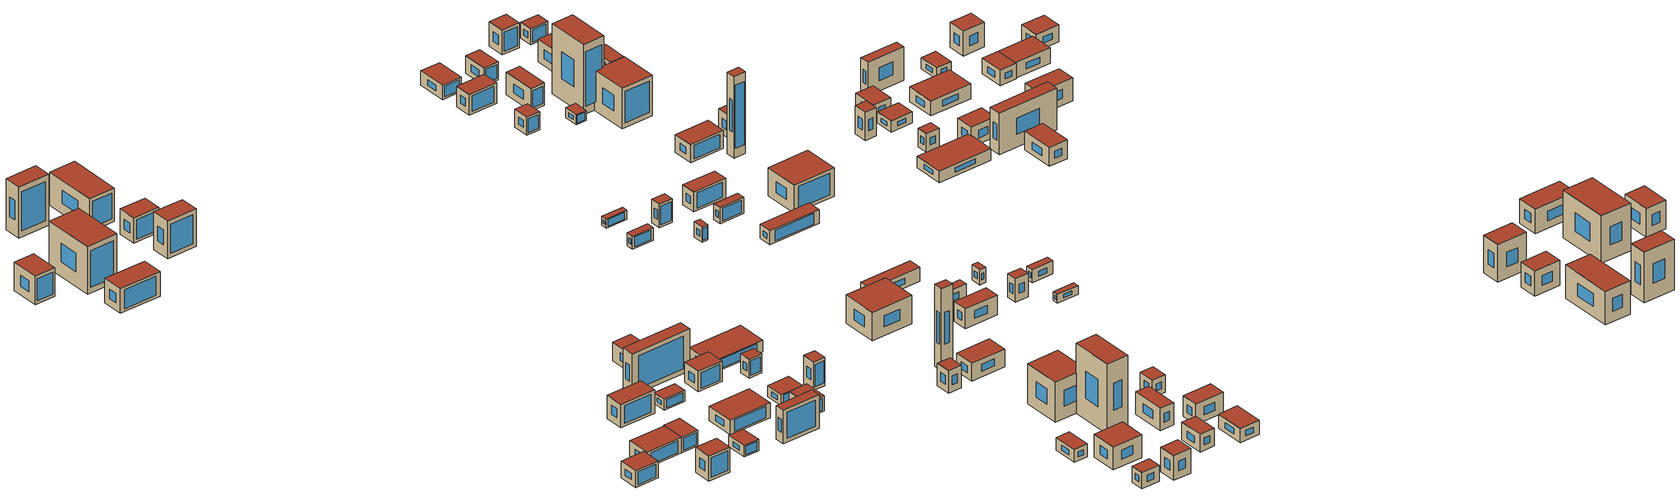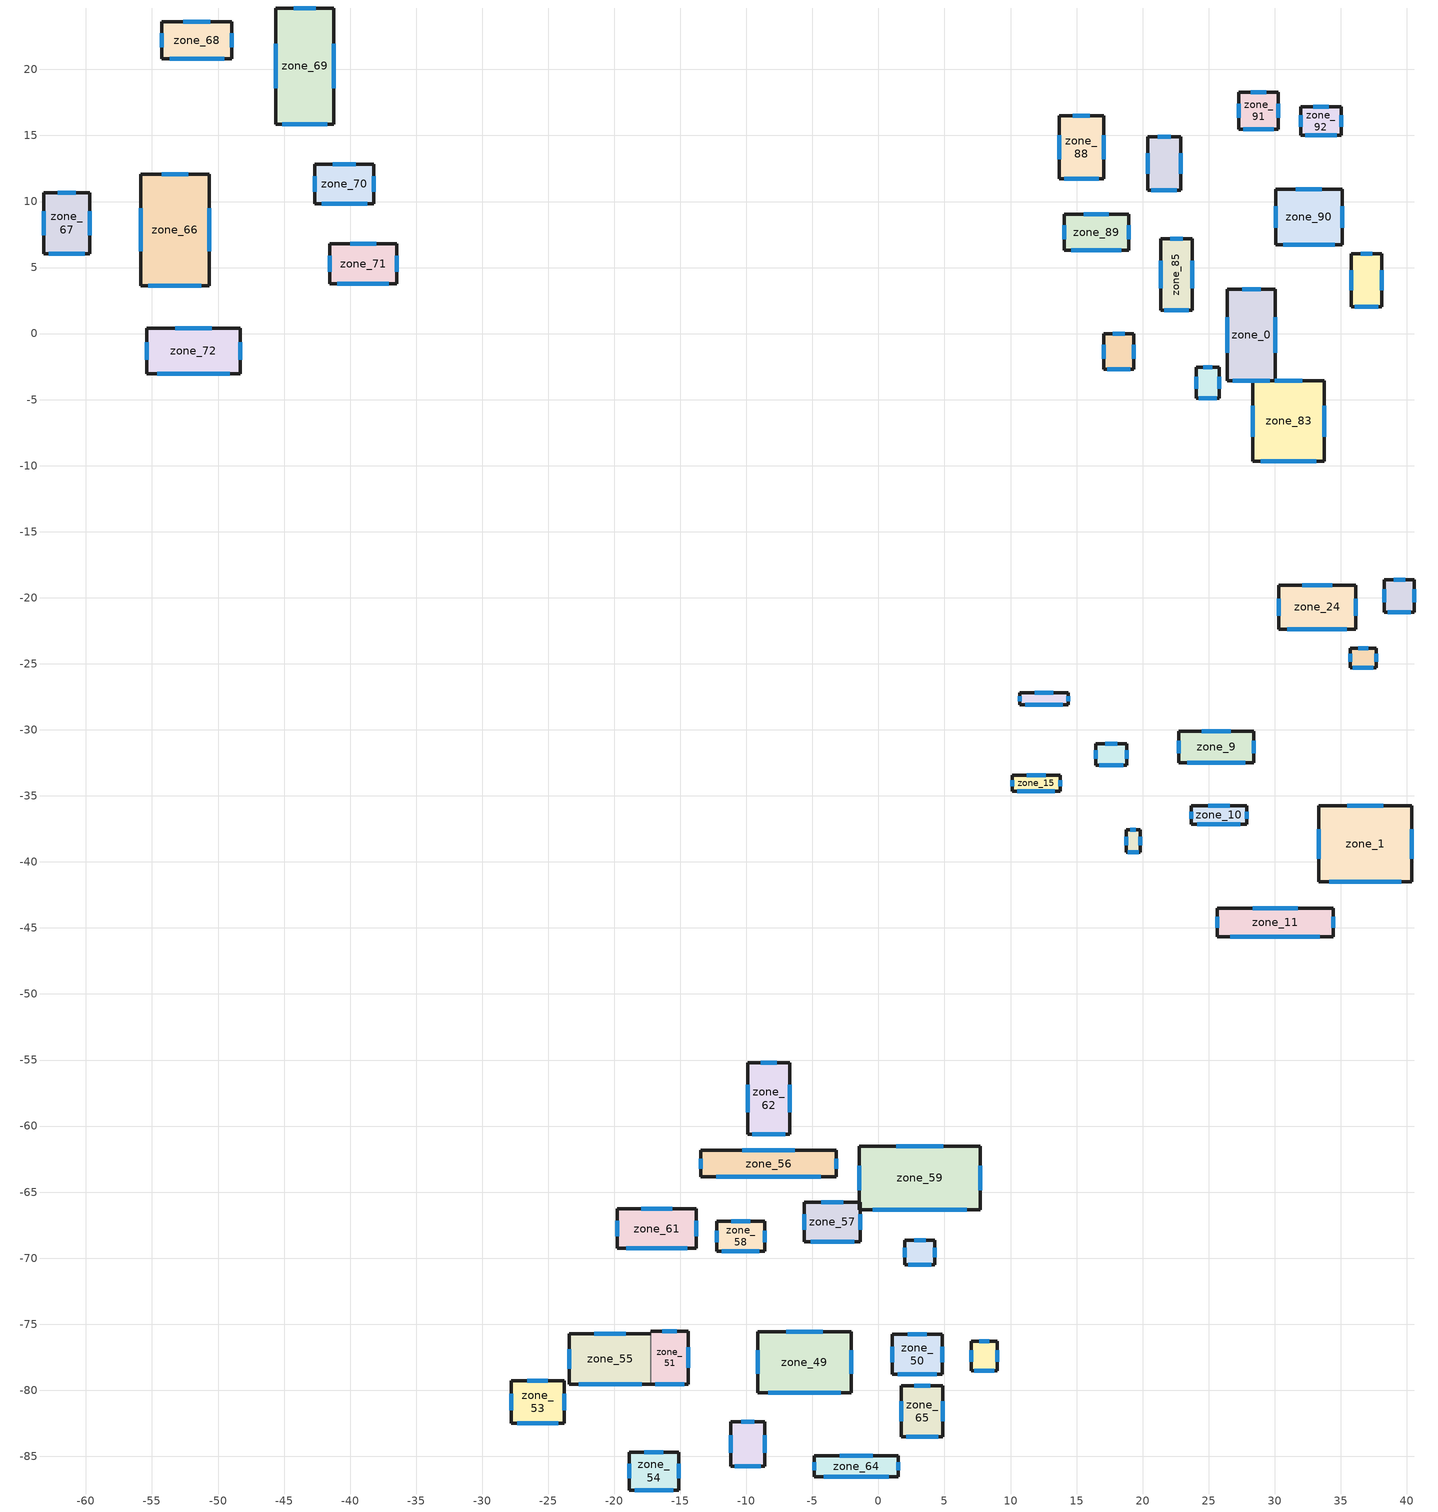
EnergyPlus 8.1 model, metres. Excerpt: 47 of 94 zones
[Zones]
zone_0
 floor ground (Interior Floor): 26.42,-3.58 26.42,3.36 30.04,3.36 30.04,-3.58 z0
 wall outside (Exterior Wall): 26.42,-3.58 30.04,-3.58 30.04,3.36 26.42,3.36 26.42,-3.58 z0:11.54
 window (Exterior Window): 26.83,-3.58 29.64,-3.58 z1.3:10.24; 30.04,-1.45 30.04,1.24 / 28.93,3.36 27.53,3.36 / 26.42,1.24 26.42,-1.45 z3.53:8
 roof outside (Exterior Roof): 26.42,-3.58 30.04,-3.58 30.04,3.36 26.42,3.36 z11.54
zone_1
 floor ground (Interior Floor): 33.33,-41.52 33.33,-35.74 40.37,-35.74 40.37,-41.52 z0
 wall outside (Exterior Wall): 33.33,-41.52 40.37,-41.52 40.37,-35.74 33.33,-35.74 33.33,-41.52 z0:4.65
 window (Exterior Window): 34.13,-41.52 39.58,-41.52 z0.52:4.12; 40.37,-39.75 40.37,-37.51 / 38.22,-35.74 35.49,-35.74 / 33.33,-37.51 33.33,-39.75 z1.42:3.22
 roof outside (Exterior Roof): 33.33,-41.52 40.37,-41.52 40.37,-35.74 33.33,-35.74 z4.65
zone_9
 floor ground (Interior Floor): 22.73,-32.5 22.73,-30.09 28.4,-30.09 28.4,-32.5 z0
 wall outside (Exterior Wall): 22.73,-32.5 28.4,-32.5 28.4,-30.09 22.73,-30.09 22.73,-32.5 z0:3.24
 window (Exterior Window): 23.37,-32.5 27.76,-32.5 z0.37:2.88; 28.4,-31.77 28.4,-30.83 / 26.67,-30.09 24.47,-30.09 / 22.73,-30.83 22.73,-31.77 z0.99:2.25
 roof outside (Exterior Roof): 22.73,-32.5 28.4,-32.5 28.4,-30.09 22.73,-30.09 z3.24
zone_10
 floor ground (Interior Floor): 23.67,-37.14 23.67,-35.77 27.89,-35.77 27.89,-37.14 z0
 wall outside (Exterior Wall): 23.67,-37.14 27.89,-37.14 27.89,-35.77 23.67,-35.77 23.67,-37.14 z0:2.62
 window (Exterior Window): 24.14,-37.14 27.41,-37.14 z0.3:2.32; 27.89,-36.72 27.89,-36.19 / 26.59,-35.77 24.96,-35.77 / 23.67,-36.19 23.67,-36.72 z0.8:1.82
 roof outside (Exterior Roof): 23.67,-37.14 27.89,-37.14 27.89,-35.77 23.67,-35.77 z2.62
zone_11
 floor ground (Interior Floor): 25.65,-45.66 25.65,-43.5 34.42,-43.5 34.42,-45.66 z0
 wall outside (Exterior Wall): 25.65,-45.66 34.42,-45.66 34.42,-43.5 25.65,-43.5 25.65,-45.66 z0:2.28
 window (Exterior Window): 26.64,-45.66 33.43,-45.66 z0.26:2.02; 34.42,-45 34.42,-44.16 / 31.73,-43.5 28.34,-43.5 / 25.65,-44.16 25.65,-45 z0.7:1.58
 roof outside (Exterior Roof): 25.65,-45.66 34.42,-45.66 34.42,-43.5 25.65,-43.5 z2.28
zone_14
 floor ground (Interior Floor): 10.7,-28.11 10.7,-27.18 14.35,-27.18 14.35,-28.11 z0
 wall outside (Exterior Wall): 10.7,-28.11 14.35,-28.11 14.35,-27.18 10.7,-27.18 10.7,-28.11 z0:1.44
 window (Exterior Window): 11.11,-28.11 13.94,-28.11 z0.16:1.28; 14.35,-27.83 14.35,-27.46 / 13.23,-27.18 11.82,-27.18 / 10.7,-27.46 10.7,-27.83 z0.44:1
 roof outside (Exterior Roof): 10.7,-28.11 14.35,-28.11 14.35,-27.18 10.7,-27.18 z1.44
zone_15
 floor ground (Interior Floor): 10.11,-34.64 10.11,-33.45 13.77,-33.45 13.77,-34.64 z0
 wall outside (Exterior Wall): 10.11,-34.64 13.77,-34.64 13.77,-33.45 10.11,-33.45 10.11,-34.64 z0:2.1
 window (Exterior Window): 10.53,-34.64 13.36,-34.64 z0.24:1.86; 13.77,-34.27 13.77,-33.81 / 12.65,-33.45 11.23,-33.45 / 10.11,-33.81 10.11,-34.27 z0.64:1.45
 roof outside (Exterior Roof): 10.11,-34.64 13.77,-34.64 13.77,-33.45 10.11,-33.45 z2.1
zone_16
 floor ground (Interior Floor): 16.47,-32.7 16.47,-31.04 18.79,-31.04 18.79,-32.7 z0
 wall outside (Exterior Wall): 16.47,-32.7 18.79,-32.7 18.79,-31.04 16.47,-31.04 16.47,-32.7 z0:3.87
 window (Exterior Window): 16.73,-32.7 18.53,-32.7 z0.44:3.43; 18.79,-32.19 18.79,-31.55 / 18.08,-31.04 17.18,-31.04 / 16.47,-31.55 16.47,-32.19 z1.18:2.68
 roof outside (Exterior Roof): 16.47,-32.7 18.79,-32.7 18.79,-31.04 16.47,-31.04 z3.87
zone_17
 floor ground (Interior Floor): 18.75,-39.26 18.75,-37.55 19.81,-37.55 19.81,-39.26 z0
 wall outside (Exterior Wall): 18.75,-39.26 19.81,-39.26 19.81,-37.55 18.75,-37.55 18.75,-39.26 z0:2.47
 window (Exterior Window): 18.87,-39.26 19.69,-39.26 z0.28:2.19; 19.81,-38.74 19.81,-38.08 / 19.49,-37.55 19.08,-37.55 / 18.75,-38.08 18.75,-38.74 z0.76:1.71
 roof outside (Exterior Roof): 18.75,-39.26 19.81,-39.26 19.81,-37.55 18.75,-37.55 z2.47
zone_18
 floor ground (Interior Floor): 35.71,-25.28 35.71,-23.8 37.68,-23.8 37.68,-25.28 z0
 wall outside (Exterior Wall): 35.71,-25.28 37.68,-25.28 37.68,-23.8 35.71,-23.8 35.71,-25.28 z0:13.42
 window (Exterior Window): 35.93,-25.28 37.45,-25.28 z1.51:11.91; 37.68,-24.83 37.68,-24.26 / 37.07,-23.8 36.31,-23.8 / 35.71,-24.26 35.71,-24.83 z4.11:9.31
 roof outside (Exterior Roof): 35.71,-25.28 37.68,-25.28 37.68,-23.8 35.71,-23.8 z13.42
zone_23
 floor ground (Interior Floor): 38.31,-21.08 38.31,-18.62 40.57,-18.62 40.57,-21.08 z0
 wall outside (Exterior Wall): 38.31,-21.08 40.57,-21.08 40.57,-18.62 38.31,-18.62 38.31,-21.08 z0:3.73
 window (Exterior Window): 38.57,-21.08 40.32,-21.08 z0.42:3.31; 40.57,-20.33 40.57,-19.37 / 39.88,-18.62 39,-18.62 / 38.31,-19.37 38.31,-20.33 z1.14:2.59
 roof outside (Exterior Roof): 38.31,-21.08 40.57,-21.08 40.57,-18.62 38.31,-18.62 z3.73
zone_24
 floor ground (Interior Floor): 30.3,-22.37 30.3,-19.04 36.13,-19.04 36.13,-22.37 z0
 wall outside (Exterior Wall): 30.3,-22.37 36.13,-22.37 36.13,-19.04 30.3,-19.04 30.3,-22.37 z0:2.94
 window (Exterior Window): 30.96,-22.37 35.47,-22.37 z0.33:2.61; 36.13,-21.35 36.13,-20.06 / 34.35,-19.04 32.09,-19.04 / 30.3,-20.06 30.3,-21.35 z0.9:2.04
 roof outside (Exterior Roof): 30.3,-22.37 36.13,-22.37 36.13,-19.04 30.3,-19.04 z2.94
zone_49
 floor ground (Interior Floor): -9.14,-80.19 -9.14,-75.56 -2.06,-75.56 -2.06,-80.19 z0
 wall outside (Exterior Wall): -9.14,-80.19 -2.06,-80.19 -2.06,-75.56 -9.14,-75.56 -9.14,-80.19 z0:2.44
 window (Exterior Window): -8.34,-80.19 -2.85,-80.19 z0.28:2.17; -2.06,-78.77 -2.06,-76.97 / -4.23,-75.56 -6.97,-75.56 / -9.14,-76.97 -9.14,-78.77 z0.75:1.69
 roof outside (Exterior Roof): -9.14,-80.19 -2.06,-80.19 -2.06,-75.56 -9.14,-75.56 z2.44
zone_50
 floor ground (Interior Floor): 1.05,-78.81 1.05,-75.77 4.83,-75.77 4.83,-78.81 z0
 wall outside (Exterior Wall): 1.05,-78.81 4.83,-78.81 4.83,-75.77 1.05,-75.77 1.05,-78.81 z0:1.81
 window (Exterior Window): 1.47,-78.81 4.4,-78.81 z0.2:1.61; 4.83,-77.88 4.83,-76.7 / 3.67,-75.77 2.2,-75.77 / 1.05,-76.7 1.05,-77.88 z0.56:1.26
 roof outside (Exterior Roof): 1.05,-78.81 4.83,-78.81 4.83,-75.77 1.05,-75.77 z1.81
zone_51
 floor ground (Interior Floor): -17.24,-79.55 -17.24,-75.52 -14.4,-75.52 -14.4,-79.55 z0
 wall outside (Exterior Wall): -17.24,-79.55 -14.4,-79.55 -14.4,-75.52 -17.24,-75.52 z0:2.54
 wall to zone_55 (Interior Wall): -17.24,-75.52 -17.24,-79.55 z0:2.54
 window (Exterior Window): -16.92,-79.55 -14.72,-79.55 z0.29:2.25; -14.4,-78.31 -14.4,-76.75 / -15.27,-75.52 -16.37,-75.52 z0.78:1.76
 roof outside (Exterior Roof): -17.24,-79.55 -14.4,-79.55 -14.4,-75.52 -17.24,-75.52 z2.54
zone_52
 floor ground (Interior Floor): -11.18,-85.75 -11.18,-82.38 -8.61,-82.38 -8.61,-85.75 z0
 wall outside (Exterior Wall): -11.18,-85.75 -8.61,-85.75 -8.61,-82.38 -11.18,-82.38 -11.18,-85.75 z0:1.84
 window (Exterior Window): -10.89,-85.75 -8.9,-85.75 z0.21:1.63; -8.61,-84.72 -8.61,-83.41 / -9.4,-82.38 -10.39,-82.38 / -11.18,-83.41 -11.18,-84.72 z0.56:1.27
 roof outside (Exterior Roof): -11.18,-85.75 -8.61,-85.75 -8.61,-82.38 -11.18,-82.38 z1.84
zone_53
 floor ground (Interior Floor): -27.81,-82.48 -27.81,-79.27 -23.79,-79.27 -23.79,-82.48 z0
 wall outside (Exterior Wall): -27.81,-82.48 -23.79,-82.48 -23.79,-79.27 -27.81,-79.27 -27.81,-82.48 z0:2.75
 window (Exterior Window): -27.36,-82.48 -24.24,-82.48 z0.31:2.44; -23.79,-81.5 -23.79,-80.25 / -25.02,-79.27 -26.58,-79.27 / -27.81,-80.25 -27.81,-81.5 z0.84:1.91
 roof outside (Exterior Roof): -27.81,-82.48 -23.79,-82.48 -23.79,-79.27 -27.81,-79.27 z2.75
zone_54
 floor ground (Interior Floor): -18.88,-87.55 -18.88,-84.68 -15.13,-84.68 -15.13,-87.55 z0
 wall outside (Exterior Wall): -18.88,-87.55 -15.13,-87.55 -15.13,-84.68 -18.88,-84.68 -18.88,-87.55 z0:4.1
 window (Exterior Window): -18.45,-87.55 -15.55,-87.55 z0.46:3.64; -15.13,-86.67 -15.13,-85.56 / -16.28,-84.68 -17.73,-84.68 / -18.88,-85.56 -18.88,-86.67 z1.26:2.85
 roof outside (Exterior Roof): -18.88,-87.55 -15.13,-87.55 -15.13,-84.68 -18.88,-84.68 z4.1
zone_55
 floor ground (Interior Floor): -23.4,-79.55 -23.4,-75.73 -17.24,-75.73 -17.24,-79.55 z0
 wall outside (Exterior Wall): -17.24,-75.73 -23.4,-75.73 -23.4,-79.55 -17.24,-79.55 z0:2.54
 window (Exterior Window): -22.7,-79.55 -17.93,-79.55 z0.29:2.25; -19.12,-75.73 -21.51,-75.73 / -23.4,-76.9 -23.4,-78.38 z0.78:1.76
 roof outside (Exterior Roof): -23.4,-79.55 -17.24,-79.55 -17.24,-75.73 -23.4,-75.73 z2.54
zone_56
 floor ground (Interior Floor): -13.44,-63.84 -13.44,-61.85 -3.2,-61.85 -3.2,-63.84 z0
 wall outside (Exterior Wall): -13.44,-63.84 -3.2,-63.84 -3.2,-61.85 -13.44,-61.85 -13.44,-63.84 z0:6.86
 window (Exterior Window): -12.29,-63.84 -4.35,-63.84 z0.77:6.08; -3.2,-63.23 -3.2,-62.46 / -6.34,-61.85 -10.3,-61.85 / -13.44,-62.46 -13.44,-63.23 z2.1:4.76
 roof outside (Exterior Roof): -13.44,-63.84 -3.2,-63.84 -3.2,-61.85 -13.44,-61.85 z6.86
zone_57
 floor ground (Interior Floor): -5.62,-68.75 -5.62,-65.76 -1.37,-65.76 -1.37,-68.75 z0
 wall outside (Exterior Wall): -5.62,-68.75 -1.37,-68.75 -1.37,-65.76 -5.62,-65.76 -5.62,-68.75 z0:3.31
 window (Exterior Window): -5.14,-68.75 -1.85,-68.75 z0.37:2.94; -1.37,-67.84 -1.37,-66.68 / -2.67,-65.76 -4.32,-65.76 / -5.62,-66.68 -5.62,-67.84 z1.01:2.3
 roof outside (Exterior Roof): -5.62,-68.75 -1.37,-68.75 -1.37,-65.76 -5.62,-65.76 z3.31
zone_58
 floor ground (Interior Floor): -12.26,-69.49 -12.26,-67.21 -8.6,-67.21 -8.6,-69.49 z0
 wall outside (Exterior Wall): -12.26,-69.49 -8.6,-69.49 -8.6,-67.21 -12.26,-67.21 -12.26,-69.49 z0:1.74
 window (Exterior Window): -11.85,-69.49 -9.01,-69.49 z0.2:1.55; -8.6,-68.79 -8.6,-67.91 / -9.72,-67.21 -11.14,-67.21 / -12.26,-67.91 -12.26,-68.79 z0.53:1.21
 roof outside (Exterior Roof): -12.26,-69.49 -8.6,-69.49 -8.6,-67.21 -12.26,-67.21 z1.74
zone_59
 floor ground (Interior Floor): -1.45,-66.35 -1.45,-61.51 7.72,-61.51 7.72,-66.35 z0
 wall outside (Exterior Wall): -1.45,-66.35 7.72,-66.35 7.72,-61.51 -1.45,-61.51 -1.45,-66.35 z0:1.89
 window (Exterior Window): -0.42,-66.35 6.68,-66.35 z0.21:1.68; 7.72,-64.87 7.72,-62.99 / 4.91,-61.51 1.36,-61.51 / -1.45,-62.99 -1.45,-64.87 z0.58:1.31
 roof outside (Exterior Roof): -1.45,-66.35 7.72,-66.35 7.72,-61.51 -1.45,-61.51 z1.89
zone_60
 floor ground (Interior Floor): 2.01,-70.48 2.01,-68.65 4.26,-68.65 4.26,-70.48 z0
 wall outside (Exterior Wall): 2.01,-70.48 4.26,-70.48 4.26,-68.65 2.01,-68.65 2.01,-70.48 z0:3.06
 window (Exterior Window): 2.26,-70.48 4.01,-70.48 z0.35:2.72; 4.26,-69.92 4.26,-69.21 / 3.57,-68.65 2.7,-68.65 / 2.01,-69.21 2.01,-69.92 z0.94:2.13
 roof outside (Exterior Roof): 2.01,-70.48 4.26,-70.48 4.26,-68.65 2.01,-68.65 z3.06
zone_61
 floor ground (Interior Floor): -19.77,-69.26 -19.77,-66.26 -13.8,-66.26 -13.8,-69.26 z0
 wall outside (Exterior Wall): -19.77,-69.26 -13.8,-69.26 -13.8,-66.26 -19.77,-66.26 -19.77,-69.26 z0:3.8
 window (Exterior Window): -19.1,-69.26 -14.47,-69.26 z0.43:3.37; -13.8,-68.34 -13.8,-67.18 / -15.63,-66.26 -17.94,-66.26 / -19.77,-67.18 -19.77,-68.34 z1.17:2.64
 roof outside (Exterior Roof): -19.77,-69.26 -13.8,-69.26 -13.8,-66.26 -19.77,-66.26 z3.8
zone_62
 floor ground (Interior Floor): -9.91,-60.64 -9.91,-55.2 -6.71,-55.2 -6.71,-60.64 z0
 wall outside (Exterior Wall): -9.91,-60.64 -6.71,-60.64 -6.71,-55.2 -9.91,-55.2 -9.91,-60.64 z0:3.07
 window (Exterior Window): -9.54,-60.64 -7.07,-60.64 z0.35:2.72; -6.71,-58.97 -6.71,-56.86 / -7.69,-55.2 -8.93,-55.2 / -9.91,-56.86 -9.91,-58.97 z0.94:2.13
 roof outside (Exterior Roof): -9.91,-60.64 -6.71,-60.64 -6.71,-55.2 -9.91,-55.2 z3.07
zone_63
 floor ground (Interior Floor): 7.04,-78.51 7.04,-76.29 8.98,-76.29 8.98,-78.51 z0
 wall outside (Exterior Wall): 7.04,-78.51 8.98,-78.51 8.98,-76.29 7.04,-76.29 7.04,-78.51 z0:4.64
 window (Exterior Window): 7.26,-78.51 8.76,-78.51 z0.52:4.12; 8.98,-77.83 8.98,-76.97 / 8.39,-76.29 7.63,-76.29 / 7.04,-76.97 7.04,-77.83 z1.42:3.22
 roof outside (Exterior Roof): 7.04,-78.51 8.98,-78.51 8.98,-76.29 7.04,-76.29 z4.64
zone_64
 floor ground (Interior Floor): -4.87,-86.56 -4.87,-84.97 1.51,-84.97 1.51,-86.56 z0
 wall outside (Exterior Wall): -4.87,-86.56 1.51,-86.56 1.51,-84.97 -4.87,-84.97 -4.87,-86.56 z0:5.51
 window (Exterior Window): -4.16,-86.56 0.79,-86.56 z0.62:4.89; 1.51,-86.07 1.51,-85.46 / -0.45,-84.97 -2.92,-84.97 / -4.87,-85.46 -4.87,-86.07 z1.69:3.82
 roof outside (Exterior Roof): -4.87,-86.56 1.51,-86.56 1.51,-84.97 -4.87,-84.97 z5.51
zone_65
 floor ground (Interior Floor): 1.74,-83.53 1.74,-79.66 4.87,-79.66 4.87,-83.53 z0
 wall outside (Exterior Wall): 1.74,-83.53 4.87,-83.53 4.87,-79.66 1.74,-79.66 1.74,-83.53 z0:2.5
 window (Exterior Window): 2.09,-83.53 4.51,-83.53 z0.28:2.22; 4.87,-82.35 4.87,-80.85 / 3.91,-79.66 2.7,-79.66 / 1.74,-80.85 1.74,-82.35 z0.76:1.73
 roof outside (Exterior Roof): 1.74,-83.53 4.87,-83.53 4.87,-79.66 1.74,-79.66 z2.5
zone_66
 floor ground (Interior Floor): -55.85,3.64 -55.85,12.06 -50.68,12.06 -50.68,3.64 z0
 wall outside (Exterior Wall): -55.85,3.64 -50.68,3.64 -50.68,12.06 -55.85,12.06 -55.85,3.64 z0:7.83
 window (Exterior Window): -55.27,3.64 -51.26,3.64 z0.88:6.95; -50.68,6.22 -50.68,9.48 / -52.27,12.06 -54.27,12.06 / -55.85,9.48 -55.85,6.22 z2.4:5.43
 roof outside (Exterior Roof): -55.85,3.64 -50.68,3.64 -50.68,12.06 -55.85,12.06 z7.83
zone_67
 floor ground (Interior Floor): -63.2,6.04 -63.2,10.68 -59.71,10.68 -59.71,6.04 z0
 wall outside (Exterior Wall): -63.2,6.04 -59.71,6.04 -59.71,10.68 -63.2,10.68 -63.2,6.04 z0:4.7
 window (Exterior Window): -62.81,6.04 -60.11,6.04 z0.53:4.17; -59.71,7.46 -59.71,9.26 / -60.78,10.68 -62.13,10.68 / -63.2,9.26 -63.2,7.46 z1.44:3.26
 roof outside (Exterior Roof): -63.2,6.04 -59.71,6.04 -59.71,10.68 -63.2,10.68 z4.7
zone_68
 floor ground (Interior Floor): -54.27,20.83 -54.27,23.61 -48.95,23.61 -48.95,20.83 z0
 wall outside (Exterior Wall): -54.27,20.83 -48.95,20.83 -48.95,23.61 -54.27,23.61 -54.27,20.83 z0:8.33
 window (Exterior Window): -53.67,20.83 -49.55,20.83 z0.94:7.39; -48.95,21.68 -48.95,22.76 / -50.58,23.61 -52.64,23.61 / -54.27,22.76 -54.27,21.68 z2.55:5.78
 roof outside (Exterior Roof): -54.27,20.83 -48.95,20.83 -48.95,23.61 -54.27,23.61 z8.33
zone_69
 floor ground (Interior Floor): -45.62,15.87 -45.62,24.65 -41.26,24.65 -41.26,15.87 z0
 wall outside (Exterior Wall): -45.62,15.87 -41.26,15.87 -41.26,24.65 -45.62,24.65 -45.62,15.87 z0:5.47
 window (Exterior Window): -45.13,15.87 -41.75,15.87 z0.62:4.85; -41.26,18.56 -41.26,21.96 / -42.59,24.65 -44.28,24.65 / -45.62,21.96 -45.62,18.56 z1.68:3.79
 roof outside (Exterior Roof): -45.62,15.87 -41.26,15.87 -41.26,24.65 -45.62,24.65 z5.47
zone_70
 floor ground (Interior Floor): -42.66,9.82 -42.66,12.83 -38.21,12.83 -38.21,9.82 z0
 wall outside (Exterior Wall): -42.66,9.82 -38.21,9.82 -38.21,12.83 -42.66,12.83 -42.66,9.82 z0:4.11
 window (Exterior Window): -42.16,9.82 -38.71,9.82 z0.46:3.65; -38.21,10.74 -38.21,11.91 / -39.58,12.83 -41.3,12.83 / -42.66,11.91 -42.66,10.74 z1.26:2.85
 roof outside (Exterior Roof): -42.66,9.82 -38.21,9.82 -38.21,12.83 -42.66,12.83 z4.11
zone_71
 floor ground (Interior Floor): -41.55,3.77 -41.55,6.82 -36.49,6.82 -36.49,3.77 z0
 wall outside (Exterior Wall): -41.55,3.77 -36.49,3.77 -36.49,6.82 -41.55,6.82 -41.55,3.77 z0:6.18
 window (Exterior Window): -40.98,3.77 -37.06,3.77 z0.7:5.49; -36.49,4.7 -36.49,5.88 / -38.04,6.82 -40,6.82 / -41.55,5.88 -41.55,4.7 z1.89:4.29
 roof outside (Exterior Roof): -41.55,3.77 -36.49,3.77 -36.49,6.82 -41.55,6.82 z6.18
zone_72
 floor ground (Interior Floor): -55.39,-3.04 -55.39,0.39 -48.33,0.39 -48.33,-3.04 z0
 wall outside (Exterior Wall): -55.39,-3.04 -48.33,-3.04 -48.33,0.39 -55.39,0.39 -55.39,-3.04 z0:4.04
 window (Exterior Window): -54.59,-3.04 -49.13,-3.04 z0.46:3.58; -48.33,-1.99 -48.33,-0.66 / -50.49,0.39 -53.23,0.39 / -55.39,-0.66 -55.39,-1.99 z1.24:2.8
 roof outside (Exterior Roof): -55.39,-3.04 -48.33,-3.04 -48.33,0.39 -55.39,0.39 z4.04
zone_83
 floor ground (Interior Floor): 28.35,-9.67 28.35,-3.58 33.75,-3.58 33.75,-9.67 z0
 wall outside (Exterior Wall): 28.35,-9.67 33.75,-9.67 33.75,-3.58 28.35,-3.58 28.35,-9.67 z0:6.63
 window (Exterior Window): 28.96,-9.67 33.14,-9.67 z0.75:5.88; 33.75,-7.8 33.75,-5.45 / 32.1,-3.58 30.01,-3.58 / 28.35,-5.45 28.35,-7.8 z2.03:4.6
 roof outside (Exterior Roof): 28.35,-9.67 33.75,-9.67 33.75,-3.58 28.35,-3.58 z6.63
zone_84
 floor ground (Interior Floor): 24.07,-4.89 24.07,-2.55 25.81,-2.55 25.81,-4.89 z0
 wall outside (Exterior Wall): 24.07,-4.89 25.81,-4.89 25.81,-2.55 24.07,-2.55 24.07,-4.89 z0:1.61
 window (Exterior Window): 24.27,-4.89 25.62,-4.89 z0.18:1.43; 25.81,-4.17 25.81,-3.27 / 25.28,-2.55 24.61,-2.55 / 24.07,-3.27 24.07,-4.17 z0.49:1.12
 roof outside (Exterior Roof): 24.07,-4.89 25.81,-4.89 25.81,-2.55 24.07,-2.55 z1.61
zone_85
 floor ground (Interior Floor): 21.38,1.76 21.38,7.17 23.76,7.17 23.76,1.76 z0
 wall outside (Exterior Wall): 21.38,1.76 23.76,1.76 23.76,7.17 21.38,7.17 21.38,1.76 z0:3.68
 window (Exterior Window): 21.65,1.76 23.49,1.76 z0.41:3.26; 23.76,3.42 23.76,5.51 / 23.03,7.17 22.11,7.17 / 21.38,5.51 21.38,3.42 z1.13:2.55
 roof outside (Exterior Roof): 21.38,1.76 23.76,1.76 23.76,7.17 21.38,7.17 z3.68
zone_86
 floor ground (Interior Floor): 17.06,-2.71 17.06,-0.03 19.33,-0.03 19.33,-2.71 z0
 wall outside (Exterior Wall): 17.06,-2.71 19.33,-2.71 19.33,-0.03 17.06,-0.03 17.06,-2.71 z0:2.91
 window (Exterior Window): 17.32,-2.71 19.08,-2.71 z0.33:2.58; 19.33,-1.89 19.33,-0.85 / 18.64,-0.03 17.76,-0.03 / 17.06,-0.85 17.06,-1.89 z0.89:2.02
 roof outside (Exterior Roof): 17.06,-2.71 19.33,-2.71 19.33,-0.03 17.06,-0.03 z2.91
zone_87
 floor ground (Interior Floor): 20.38,10.87 20.38,14.9 22.88,14.9 22.88,10.87 z0
 wall outside (Exterior Wall): 20.38,10.87 22.88,10.87 22.88,14.9 20.38,14.9 20.38,10.87 z0:2.91
 window (Exterior Window): 20.67,10.87 22.6,10.87 z0.33:2.58; 22.88,12.1 22.88,13.66 / 22.11,14.9 21.15,14.9 / 20.38,13.66 20.38,12.1 z0.89:2.02
 roof outside (Exterior Roof): 20.38,10.87 22.88,10.87 22.88,14.9 20.38,14.9 z2.91
zone_88
 floor ground (Interior Floor): 13.69,11.73 13.69,16.49 17.04,16.49 17.04,11.73 z0
 wall outside (Exterior Wall): 13.69,11.73 17.04,11.73 17.04,16.49 13.69,16.49 13.69,11.73 z0:2.32
 window (Exterior Window): 14.07,11.73 16.67,11.73 z0.26:2.06; 17.04,13.19 17.04,15.03 / 16.02,16.49 14.72,16.49 / 13.69,15.03 13.69,13.19 z0.71:1.61
 roof outside (Exterior Roof): 13.69,11.73 17.04,11.73 17.04,16.49 13.69,16.49 z2.32
zone_89
 floor ground (Interior Floor): 14.05,6.3 14.05,9.05 18.95,9.05 18.95,6.3 z0
 wall outside (Exterior Wall): 14.05,6.3 18.95,6.3 18.95,9.05 14.05,9.05 14.05,6.3 z0:3.37
 window (Exterior Window): 14.61,6.3 18.4,6.3 z0.38:2.99; 18.95,7.14 18.95,8.21 / 17.45,9.05 15.56,9.05 / 14.05,8.21 14.05,7.14 z1.03:2.34
 roof outside (Exterior Roof): 14.05,6.3 18.95,6.3 18.95,9.05 14.05,9.05 z3.37
zone_90
 floor ground (Interior Floor): 30.07,6.73 30.07,10.92 35.1,10.92 35.1,6.73 z0
 wall outside (Exterior Wall): 30.07,6.73 35.1,6.73 35.1,10.92 30.07,10.92 30.07,6.73 z0:3.76
 window (Exterior Window): 30.63,6.73 34.53,6.73 z0.42:3.33; 35.1,8.01 35.1,9.64 / 33.56,10.92 31.61,10.92 / 30.07,9.64 30.07,8.01 z1.15:2.61
 roof outside (Exterior Roof): 30.07,6.73 35.1,6.73 35.1,10.92 30.07,10.92 z3.76
zone_91
 floor ground (Interior Floor): 27.28,15.47 27.28,18.27 30.28,18.27 30.28,15.47 z0
 wall outside (Exterior Wall): 27.28,15.47 30.28,15.47 30.28,18.27 27.28,18.27 27.28,15.47 z0:4.05
 window (Exterior Window): 27.62,15.47 29.94,15.47 z0.46:3.59; 30.28,16.33 30.28,17.41 / 29.36,18.27 28.2,18.27 / 27.28,17.41 27.28,16.33 z1.24:2.81
 roof outside (Exterior Roof): 27.28,15.47 30.28,15.47 30.28,18.27 27.28,18.27 z4.05
zone_92
 floor ground (Interior Floor): 31.99,15.01 31.99,17.18 35.02,17.18 35.02,15.01 z0
 wall outside (Exterior Wall): 31.99,15.01 35.02,15.01 35.02,17.18 31.99,17.18 31.99,15.01 z0:2.63
 window (Exterior Window): 32.33,15.01 34.68,15.01 z0.3:2.34; 35.02,15.67 35.02,16.51 / 34.09,17.18 32.92,17.18 / 31.99,16.51 31.99,15.67 z0.81:1.83
 roof outside (Exterior Roof): 31.99,15.01 35.02,15.01 35.02,17.18 31.99,17.18 z2.63
zone_93
 floor ground (Interior Floor): 35.8,2.05 35.8,6.03 38.1,6.03 38.1,2.05 z0
 wall outside (Exterior Wall): 35.8,2.05 38.1,2.05 38.1,6.03 35.8,6.03 35.8,2.05 z0:2.09
 window (Exterior Window): 36.06,2.05 37.84,2.05 z0.24:1.85; 38.1,3.27 38.1,4.81 / 37.4,6.03 36.5,6.03 / 35.8,4.81 35.8,3.27 z0.64:1.45
 roof outside (Exterior Roof): 35.8,2.05 38.1,2.05 38.1,6.03 35.8,6.03 z2.09
[Building]
unnamed.idf: North Axis {deg}=0; Terrain=City; Loads Convergence Tolerance Value=0.04; Temperature Convergence Tolerance Value {deltaC}=0.4; Solar Distribution or maybe FullExterior=FullInteriorAndExteriorWithReflections; Maximum Number of Warmup Days=25; Minimum Number of Warmup Days=6
[Site:Location]
New York J F Kennedy IntL Ar	USA: 40.65, -73.8, -5, 5
[SizingPeriod:WeatherFileConditionType]
ExtremeSizingWinterExtreme: WinterExtreme, Monday, Yes, Yes
ExtremeSizingSummerExtreme: SummerExtreme, Monday, Yes, Yes
[Construction]
EXTERIOR WALL: M01 100mm brick, M15 200mm heavyweight concrete, I02 50mm insulation board, F04 Wall air space resistance, G01a 19mm gypsum board
EXTERIOR WINDOW: Clear 3mm, Air 13mm, Clear 3mm
INTERIOR FLOOR: F16 Acoustic tile, F05 Ceiling air space resistance, M11 100mm lightweight concrete
EXTERIOR ROOF: M11 100mm lightweight concrete, F05 Ceiling air space resistance, F16 Acoustic tile
INTERIOR WALL: G01a 19mm gypsum board, F04 Wall air space resistance, G01a 19mm gypsum board
[Material] - Thermal Absorptance=0.9
Name | - Roughness | - Thickness {m} | - Conductivity {W/m-K} | - Density {kg/m3} | - Specific Heat {J/kg-K} | - Solar Absorptance | - Visible Absorptance
M01 100MM BRICK | MediumRough | 0.1016 | 0.89 | 1920 | 790 | 0.7 | 0.7
M15 200MM HEAVYWEIGHT CONCRETE | MediumRough | 0.2032 | 1.95 | 2240 | 900 | 0.7 | 0.7
I02 50MM INSULATION BOARD | MediumRough | 0.0508 | 0.03 | 43 | 1210 | 0.7 | 0.7
G01A 19MM GYPSUM BOARD | MediumSmooth | 0.019 | 0.16 | 800 | 1090 | 0.4 | 0.4
F16 ACOUSTIC TILE | MediumSmooth | 0.0191 | 0.06 | 368 | 590 | 0.3 | 0.3
M11 100MM LIGHTWEIGHT CONCRETE | MediumRough | 0.1016 | 0.53 | 1280 | 840 | 0.5 | 0.5
[Material:AirGap]
Name | - Thermal Resistance {m2-K/W}
F04 WALL AIR SPACE RESISTANCE | 0.15
F05 CEILING AIR SPACE RESISTANCE | 0.18
[WindowMaterial:Glazing]
CLEAR 3MM: - Optical Data Type=SpectralAverage; - Thickness {m}=0.003; - Solar Transmittance at Normal Incidence=0.837; - Front Side Solar Reflectance at Normal Incidence=0.075; - Back Side Solar Reflectance at Normal Incidence=0; - Visible Transmittance at Normal Incidence=0.898; - Front Side Visible Reflectance at Normal Incidence=0.081; - Back Side Visible Reflectance at Normal Incidence=0; - Infrared Transmittance at Normal Incidence=0; - Front Side Infrared Hemispherical Emissivity=0.84; - Back Side Infrared Hemispherical Emissivity=0.84; - Conductivity {W/m-K}=0.9; - Dirt Correction Factor for Solar and Visible Transmittance=1; - Solar Diffusing=No
[WindowMaterial:Gas]
AIR 13MM: - Gas Type=Air; - Thickness {m}=0.0127
[Zone] Type=1
zone_0; zone_1; zone_9; zone_10; zone_11; zone_14; zone_15; zone_16; zone_17; zone_18; zone_23; zone_24; zone_49; zone_50; zone_51; zone_52; zone_53; zone_54; zone_55; zone_56; zone_57; zone_58; zone_59; zone_60; zone_61; zone_62; zone_63; zone_64; zone_65; zone_66; zone_67; zone_68; zone_69; zone_70; zone_71; zone_72; zone_83; zone_84; zone_85; zone_86; zone_87; zone_88; zone_89; zone_90; zone_91; zone_92; zone_93
[HVACTemplate:Zone:IdealLoadsAirSystem] Heating Supply Air Temp {C}=50; Cooling Supply Air Temp {C}=13; Heating Limit=NoLimit; Cooling Limit=NoLimit; Humidification Control Type=None; Outdoor Air Method=DetailedSpecification
Name | Template Thermostat | Design Specification Outdoor Air Object
zone_0 | zone_0_HVAC | DSOAzone_0
zone_1 | zone_1_HVAC | DSOAzone_1
zone_9 | zone_9_HVAC | DSOAzone_9
zone_10 | zone_10_HVAC | DSOAzone_10
zone_11 | zone_11_HVAC | DSOAzone_11
zone_14 | zone_14_HVAC | DSOAzone_14
zone_15 | zone_15_HVAC | DSOAzone_15
zone_16 | zone_16_HVAC | DSOAzone_16
zone_17 | zone_17_HVAC | DSOAzone_17
zone_18 | zone_18_HVAC | DSOAzone_18
zone_23 | zone_23_HVAC | DSOAzone_23
zone_24 | zone_24_HVAC | DSOAzone_24
zone_49 | zone_49_HVAC | DSOAzone_49
zone_50 | zone_50_HVAC | DSOAzone_50
zone_51 | zone_51_HVAC | DSOAzone_51
zone_52 | zone_52_HVAC | DSOAzone_52
zone_53 | zone_53_HVAC | DSOAzone_53
zone_54 | zone_54_HVAC | DSOAzone_54
zone_55 | zone_55_HVAC | DSOAzone_55
zone_56 | zone_56_HVAC | DSOAzone_56
zone_57 | zone_57_HVAC | DSOAzone_57
zone_58 | zone_58_HVAC | DSOAzone_58
zone_59 | zone_59_HVAC | DSOAzone_59
zone_60 | zone_60_HVAC | DSOAzone_60
zone_61 | zone_61_HVAC | DSOAzone_61
zone_62 | zone_62_HVAC | DSOAzone_62
zone_63 | zone_63_HVAC | DSOAzone_63
zone_64 | zone_64_HVAC | DSOAzone_64
zone_65 | zone_65_HVAC | DSOAzone_65
zone_66 | zone_66_HVAC | DSOAzone_66
zone_67 | zone_67_HVAC | DSOAzone_67
zone_68 | zone_68_HVAC | DSOAzone_68
zone_69 | zone_69_HVAC | DSOAzone_69
zone_70 | zone_70_HVAC | DSOAzone_70
zone_71 | zone_71_HVAC | DSOAzone_71
zone_72 | zone_72_HVAC | DSOAzone_72
zone_83 | zone_83_HVAC | DSOAzone_83
zone_84 | zone_84_HVAC | DSOAzone_84
zone_85 | zone_85_HVAC | DSOAzone_85
zone_86 | zone_86_HVAC | DSOAzone_86
zone_87 | zone_87_HVAC | DSOAzone_87
zone_88 | zone_88_HVAC | DSOAzone_88
zone_89 | zone_89_HVAC | DSOAzone_89
zone_90 | zone_90_HVAC | DSOAzone_90
zone_91 | zone_91_HVAC | DSOAzone_91
zone_92 | zone_92_HVAC | DSOAzone_92
zone_93 | zone_93_HVAC | DSOAzone_93
[HVACTemplate:Thermostat] Heating Setpoint Schedule=MidriseApartment Apartment HtgSetp; Constant Heating Setpoint {C}=''; Cooling Setpoint Schedule=MidriseApartment Apartment ClgSetp; Constant Cooling Setpoint {C}=''
zone_0_HVAC; zone_1_HVAC; zone_2_HVAC; zone_3_HVAC; zone_4_HVAC; zone_5_HVAC; zone_6_HVAC; zone_7_HVAC; zone_8_HVAC; zone_9_HVAC; zone_10_HVAC; zone_11_HVAC; zone_12_HVAC; zone_13_HVAC; zone_14_HVAC; zone_15_HVAC; zone_16_HVAC; zone_17_HVAC; zone_18_HVAC; zone_19_HVAC; zone_20_HVAC; zone_21_HVAC; zone_22_HVAC; zone_23_HVAC; zone_24_HVAC; zone_25_HVAC; zone_26_HVAC; zone_27_HVAC; zone_28_HVAC; zone_29_HVAC; zone_30_HVAC; zone_31_HVAC; zone_32_HVAC; zone_33_HVAC; zone_34_HVAC; zone_35_HVAC; zone_36_HVAC; zone_37_HVAC; zone_38_HVAC; zone_39_HVAC; zone_40_HVAC; zone_41_HVAC; zone_42_HVAC; zone_43_HVAC; zone_44_HVAC; zone_45_HVAC; zone_46_HVAC; zone_47_HVAC; zone_48_HVAC; zone_49_HVAC; zone_50_HVAC; zone_51_HVAC; zone_52_HVAC; zone_53_HVAC; zone_54_HVAC; zone_55_HVAC; zone_56_HVAC; zone_57_HVAC; zone_58_HVAC; zone_59_HVAC; zone_60_HVAC; zone_61_HVAC; zone_62_HVAC; zone_63_HVAC; zone_64_HVAC; zone_65_HVAC; zone_66_HVAC; zone_67_HVAC; zone_68_HVAC; zone_69_HVAC; zone_70_HVAC; zone_71_HVAC; zone_72_HVAC; zone_73_HVAC; zone_74_HVAC; zone_75_HVAC; zone_76_HVAC; zone_77_HVAC; zone_78_HVAC; zone_79_HVAC; zone_80_HVAC; zone_81_HVAC; zone_82_HVAC; zone_83_HVAC; zone_84_HVAC; zone_85_HVAC; zone_86_HVAC; zone_87_HVAC; zone_88_HVAC; zone_89_HVAC; zone_90_HVAC; zone_91_HVAC; zone_92_HVAC; zone_93_HVAC
[ElectricEquipment] Schedule=MidriseApartment Apartment Equip; Design Level Calculation Method=Watts/Area; Watts per Zone Floor Area {W/m2}=3.87503
Name | Zone or ZoneList
zone_0ElectricEquipment | zone_0
zone_1ElectricEquipment | zone_1
zone_9ElectricEquipment | zone_9
zone_10ElectricEquipment | zone_10
zone_11ElectricEquipment | zone_11
zone_14ElectricEquipment | zone_14
zone_15ElectricEquipment | zone_15
zone_16ElectricEquipment | zone_16
zone_17ElectricEquipment | zone_17
zone_18ElectricEquipment | zone_18
zone_23ElectricEquipment | zone_23
zone_24ElectricEquipment | zone_24
zone_49ElectricEquipment | zone_49
zone_50ElectricEquipment | zone_50
zone_51ElectricEquipment | zone_51
zone_52ElectricEquipment | zone_52
zone_53ElectricEquipment | zone_53
zone_54ElectricEquipment | zone_54
zone_55ElectricEquipment | zone_55
zone_56ElectricEquipment | zone_56
zone_57ElectricEquipment | zone_57
zone_58ElectricEquipment | zone_58
zone_59ElectricEquipment | zone_59
zone_60ElectricEquipment | zone_60
zone_61ElectricEquipment | zone_61
zone_62ElectricEquipment | zone_62
zone_63ElectricEquipment | zone_63
zone_64ElectricEquipment | zone_64
zone_65ElectricEquipment | zone_65
zone_66ElectricEquipment | zone_66
zone_67ElectricEquipment | zone_67
zone_68ElectricEquipment | zone_68
zone_69ElectricEquipment | zone_69
zone_70ElectricEquipment | zone_70
zone_71ElectricEquipment | zone_71
zone_72ElectricEquipment | zone_72
zone_83ElectricEquipment | zone_83
zone_84ElectricEquipment | zone_84
zone_85ElectricEquipment | zone_85
zone_86ElectricEquipment | zone_86
zone_87ElectricEquipment | zone_87
zone_88ElectricEquipment | zone_88
zone_89ElectricEquipment | zone_89
zone_90ElectricEquipment | zone_90
zone_91ElectricEquipment | zone_91
zone_92ElectricEquipment | zone_92
zone_93ElectricEquipment | zone_93
[People] Number of People Schedule=MidriseApartment Apartment Occ; Number of People Calculation Method=People/Area; People per Zone Floor Area {person/m2}=0.0283092; Fraction Radiant=0.3; Sensible Heat Fraction=autocalculate; Activity Level Schedule=MidriseApartment Activity
Name | Zone or ZoneList
zone_0OfficePeople | zone_0
zone_1OfficePeople | zone_1
zone_9OfficePeople | zone_9
zone_10OfficePeople | zone_10
zone_11OfficePeople | zone_11
zone_14OfficePeople | zone_14
zone_15OfficePeople | zone_15
zone_16OfficePeople | zone_16
zone_17OfficePeople | zone_17
zone_18OfficePeople | zone_18
zone_23OfficePeople | zone_23
zone_24OfficePeople | zone_24
zone_49OfficePeople | zone_49
zone_50OfficePeople | zone_50
zone_51OfficePeople | zone_51
zone_52OfficePeople | zone_52
zone_53OfficePeople | zone_53
zone_54OfficePeople | zone_54
zone_55OfficePeople | zone_55
zone_56OfficePeople | zone_56
zone_57OfficePeople | zone_57
zone_58OfficePeople | zone_58
zone_59OfficePeople | zone_59
zone_60OfficePeople | zone_60
zone_61OfficePeople | zone_61
zone_62OfficePeople | zone_62
zone_63OfficePeople | zone_63
zone_64OfficePeople | zone_64
zone_65OfficePeople | zone_65
zone_66OfficePeople | zone_66
zone_67OfficePeople | zone_67
zone_68OfficePeople | zone_68
zone_69OfficePeople | zone_69
zone_70OfficePeople | zone_70
zone_71OfficePeople | zone_71
zone_72OfficePeople | zone_72
zone_83OfficePeople | zone_83
zone_84OfficePeople | zone_84
zone_85OfficePeople | zone_85
zone_86OfficePeople | zone_86
zone_87OfficePeople | zone_87
zone_88OfficePeople | zone_88
zone_89OfficePeople | zone_89
zone_90OfficePeople | zone_90
zone_91OfficePeople | zone_91
zone_92OfficePeople | zone_92
zone_93OfficePeople | zone_93
[Lights] Schedule=MidriseApartment Apartment Light; Design Level Calculation Method=Watts/Area; Watts per Zone Floor Area {W/m2}=11.8404
Name | Zone or ZoneList
zone_0OfficeLights | zone_0
zone_1OfficeLights | zone_1
zone_9OfficeLights | zone_9
zone_10OfficeLights | zone_10
zone_11OfficeLights | zone_11
zone_14OfficeLights | zone_14
zone_15OfficeLights | zone_15
zone_16OfficeLights | zone_16
zone_17OfficeLights | zone_17
zone_18OfficeLights | zone_18
zone_23OfficeLights | zone_23
zone_24OfficeLights | zone_24
zone_49OfficeLights | zone_49
zone_50OfficeLights | zone_50
zone_51OfficeLights | zone_51
zone_52OfficeLights | zone_52
zone_53OfficeLights | zone_53
zone_54OfficeLights | zone_54
zone_55OfficeLights | zone_55
zone_56OfficeLights | zone_56
zone_57OfficeLights | zone_57
zone_58OfficeLights | zone_58
zone_59OfficeLights | zone_59
zone_60OfficeLights | zone_60
zone_61OfficeLights | zone_61
zone_62OfficeLights | zone_62
zone_63OfficeLights | zone_63
zone_64OfficeLights | zone_64
zone_65OfficeLights | zone_65
zone_66OfficeLights | zone_66
zone_67OfficeLights | zone_67
zone_68OfficeLights | zone_68
zone_69OfficeLights | zone_69
zone_70OfficeLights | zone_70
zone_71OfficeLights | zone_71
zone_72OfficeLights | zone_72
zone_83OfficeLights | zone_83
zone_84OfficeLights | zone_84
zone_85OfficeLights | zone_85
zone_86OfficeLights | zone_86
zone_87OfficeLights | zone_87
zone_88OfficeLights | zone_88
zone_89OfficeLights | zone_89
zone_90OfficeLights | zone_90
zone_91OfficeLights | zone_91
zone_92OfficeLights | zone_92
zone_93OfficeLights | zone_93
[ZoneInfiltration:DesignFlowRate] Schedule=MidriseApartment Infil; Design Flow Rate Calculation Method=Flow/Area; Flow per Zone Floor Area {m3/s-m2}=0.000226568
Name | Zone or ZoneList
zone_0_Infiltration | zone_0
zone_1_Infiltration | zone_1
zone_9_Infiltration | zone_9
zone_10_Infiltration | zone_10
zone_11_Infiltration | zone_11
zone_14_Infiltration | zone_14
zone_15_Infiltration | zone_15
zone_16_Infiltration | zone_16
zone_17_Infiltration | zone_17
zone_18_Infiltration | zone_18
zone_23_Infiltration | zone_23
zone_24_Infiltration | zone_24
zone_49_Infiltration | zone_49
zone_50_Infiltration | zone_50
zone_51_Infiltration | zone_51
zone_52_Infiltration | zone_52
zone_53_Infiltration | zone_53
zone_54_Infiltration | zone_54
zone_55_Infiltration | zone_55
zone_56_Infiltration | zone_56
zone_57_Infiltration | zone_57
zone_58_Infiltration | zone_58
zone_59_Infiltration | zone_59
zone_60_Infiltration | zone_60
zone_61_Infiltration | zone_61
zone_62_Infiltration | zone_62
zone_63_Infiltration | zone_63
zone_64_Infiltration | zone_64
zone_65_Infiltration | zone_65
zone_66_Infiltration | zone_66
zone_67_Infiltration | zone_67
zone_68_Infiltration | zone_68
zone_69_Infiltration | zone_69
zone_70_Infiltration | zone_70
zone_71_Infiltration | zone_71
zone_72_Infiltration | zone_72
zone_83_Infiltration | zone_83
zone_84_Infiltration | zone_84
zone_85_Infiltration | zone_85
zone_86_Infiltration | zone_86
zone_87_Infiltration | zone_87
zone_88_Infiltration | zone_88
zone_89_Infiltration | zone_89
zone_90_Infiltration | zone_90
zone_91_Infiltration | zone_91
zone_92_Infiltration | zone_92
zone_93_Infiltration | zone_93
[DesignSpecification:OutdoorAir] Outdoor Air Method=Maximum; Outdoor Air Flow per Person {m3/s-person}=0; Outdoor Air Flow per Zone Floor Area {m3/s-m2}=0; Outdoor Air Flow per Zone {m3/s}=0
DSOAzone_0; DSOAzone_1; DSOAzone_9; DSOAzone_10; DSOAzone_11; DSOAzone_14; DSOAzone_15; DSOAzone_16; DSOAzone_17; DSOAzone_18; DSOAzone_23; DSOAzone_24; DSOAzone_49; DSOAzone_50; DSOAzone_51; DSOAzone_52; DSOAzone_53; DSOAzone_54; DSOAzone_55; DSOAzone_56; DSOAzone_57; DSOAzone_58; DSOAzone_59; DSOAzone_60; DSOAzone_61; DSOAzone_62; DSOAzone_63; DSOAzone_64; DSOAzone_65; DSOAzone_66; DSOAzone_67; DSOAzone_68; DSOAzone_69; DSOAzone_70; DSOAzone_71; DSOAzone_72; DSOAzone_83; DSOAzone_84; DSOAzone_85; DSOAzone_86; DSOAzone_87; DSOAzone_88; DSOAzone_89; DSOAzone_90; DSOAzone_91; DSOAzone_92; DSOAzone_93
[Schedule:Year]
MIDRISEAPARTMENT ACTIVITY: Schedule:Week:Daily {78c76c19-7432-46f1-b258-ac0661c6a983}, 1, 1, 12, 31
MIDRISEAPARTMENT APARTMENT EQUIP: Schedule:Week:Daily {8834b73c-ddbc-4355-91db-38c05495cc95}, 1, 1, 12, 31
MIDRISEAPARTMENT APARTMENT HTGSETP: Schedule:Week:Daily {e95e365f-288e-4290-9db9-58bca6a15f74}, 1, 1, 12, 31
MIDRISEAPARTMENT INFIL: Schedule:Week:Daily {aea13f67-aa55-4f8c-b969-1ce3e73aa537}, 1, 1, 12, 31
MIDRISEAPARTMENT APARTMENT OCC: Schedule:Week:Daily {dfcaa5b0-c5fd-41a0-a8de-bc57fc225c10}, 1, 1, 12, 31
MIDRISEAPARTMENT APARTMENT LIGHT: Schedule:Week:Daily {8e01d304-ffca-49a8-b06f-42e0992d5bc0}, 1, 1, 12, 31
MIDRISEAPARTMENT APARTMENT CLGSETP: Schedule:Week:Daily {af08be85-2dc7-45f8-9521-9ac1f8cd06ec}, 1, 1, 12, 31
[Schedule:Week:Daily]
SCHEDULE:WEEK:DAILY {78C76C19-7432-46F1-B258-AC0661C6A983}: MidriseApartment Activity Default Schedule, MidriseApartment Activity Default Schedule, MidriseApartment Activity Default Schedule, MidriseApartment Activity Default Schedule, MidriseApartment Activity Default Schedule, MidriseApartment Activity Default Schedule, MidriseApartment Activity Default Schedule, MidriseApartment Activity Default Schedule, MidriseApartment Activity Summer Design Day, MidriseApartment Activity Winter Design Day, MidriseApartment Activity Default Schedule, MidriseApartment Activity Default Schedule
SCHEDULE:WEEK:DAILY {8834B73C-DDBC-4355-91DB-38C05495CC95}: MidriseApartment Apartment Equip Default Schedule, MidriseApartment Apartment Equip Default Schedule, MidriseApartment Apartment Equip Default Schedule, MidriseApartment Apartment Equip Default Schedule, MidriseApartment Apartment Equip Default Schedule, MidriseApartment Apartment Equip Default Schedule, MidriseApartment Apartment Equip Default Schedule, MidriseApartment Apartment Equip Default Schedule, MidriseApartment Apartment Equip Summer Design Day, MidriseApartment Apartment Equip Winter Design Day, MidriseApartment Apartment Equip Default Schedule, MidriseApartment Apartment Equip Default Schedule
SCHEDULE:WEEK:DAILY {E95E365F-288E-4290-9DB9-58BCA6A15F74}: MidriseApartment Apartment HtgSetp Default Schedule, MidriseApartment Apartment HtgSetp Default Schedule, MidriseApartment Apartment HtgSetp Default Schedule, MidriseApartment Apartment HtgSetp Default Schedule, MidriseApartment Apartment HtgSetp Default Schedule, MidriseApartment Apartment HtgSetp Default Schedule, MidriseApartment Apartment HtgSetp Default Schedule, MidriseApartment Apartment HtgSetp Default Schedule, MidriseApartment Apartment HtgSetp Default Schedule, MidriseApartment Apartment HtgSetp Default Schedule, MidriseApartment Apartment HtgSetp Default Schedule, MidriseApartment Apartment HtgSetp Default Schedule
SCHEDULE:WEEK:DAILY {AEA13F67-AA55-4F8C-B969-1CE3E73AA537}: MidriseApartment Infil Default Schedule, MidriseApartment Infil Default Schedule, MidriseApartment Infil Default Schedule, MidriseApartment Infil Default Schedule, MidriseApartment Infil Default Schedule, MidriseApartment Infil Default Schedule, MidriseApartment Infil Default Schedule, MidriseApartment Infil Default Schedule, MidriseApartment Infil Summer Design Day, MidriseApartment Infil Winter Design Day, MidriseApartment Infil Default Schedule, MidriseApartment Infil Default Schedule
SCHEDULE:WEEK:DAILY {DFCAA5B0-C5FD-41A0-A8DE-BC57FC225C10}: MidriseApartment Apartment Occ Default Schedule, MidriseApartment Apartment Occ Default Schedule, MidriseApartment Apartment Occ Default Schedule, MidriseApartment Apartment Occ Default Schedule, MidriseApartment Apartment Occ Default Schedule, MidriseApartment Apartment Occ Default Schedule, MidriseApartment Apartment Occ Default Schedule, MidriseApartment Apartment Occ Default Schedule, MidriseApartment Apartment Occ Summer Design Day, MidriseApartment Apartment Occ Winter Design Day, MidriseApartment Apartment Occ Default Schedule, MidriseApartment Apartment Occ Default Schedule
SCHEDULE:WEEK:DAILY {8E01D304-FFCA-49A8-B06F-42E0992D5BC0}: MidriseApartment Apartment Light Default Schedule, MidriseApartment Apartment Light Default Schedule, MidriseApartment Apartment Light Default Schedule, MidriseApartment Apartment Light Default Schedule, MidriseApartment Apartment Light Default Schedule, MidriseApartment Apartment Light Default Schedule, MidriseApartment Apartment Light Default Schedule, MidriseApartment Apartment Light Default Schedule, MidriseApartment Apartment Light Summer Design Day, MidriseApartment Apartment Light Winter Design Day, MidriseApartment Apartment Light Default Schedule, MidriseApartment Apartment Light Default Schedule
SCHEDULE:WEEK:DAILY {AF08BE85-2DC7-45F8-9521-9AC1F8CD06EC}: MidriseApartment Apartment ClgSetp Default Schedule, MidriseApartment Apartment ClgSetp Default Schedule, MidriseApartment Apartment ClgSetp Default Schedule, MidriseApartment Apartment ClgSetp Default Schedule, MidriseApartment Apartment ClgSetp Default Schedule, MidriseApartment Apartment ClgSetp Default Schedule, MidriseApartment Apartment ClgSetp Default Schedule, MidriseApartment Apartment ClgSetp Default Schedule, MidriseApartment Apartment ClgSetp Default Schedule, MidriseApartment Apartment ClgSetp Default Schedule, MidriseApartment Apartment ClgSetp Default Schedule, MidriseApartment Apartment ClgSetp Default Schedule
[Schedule:Day:Interval]
MIDRISEAPARTMENT ACTIVITY DEFAULT SCHEDULE; MIDRISEAPARTMENT ACTIVITY SUMMER DESIGN DAY; MIDRISEAPARTMENT ACTIVITY WINTER DESIGN DAY: No, 24:00, 120
MIDRISEAPARTMENT APARTMENT EQUIP DEFAULT SCHEDULE; MIDRISEAPARTMENT APARTMENT EQUIP SUMMER DESIGN DAY; MIDRISEAPARTMENT APARTMENT EQUIP WINTER DESIGN DAY: No, 01:00, 0.45, 02:00, 0.41, 03:00, 0.39, 05:00, 0.38, 06:00, 0.43, 07:00, 0.54, 08:00, 0.65, 09:00, 0.66, 10:00, 0.67, 11:00, 0.69, 12:00, 0.7, 13:00, 0.69, 14:00, 0.66, 15:00, 0.65, 16:00, 0.68, 17:00, 0.8, 19:00, 1, 20:00, 0.93, 21:00, 0.89, 22:00, 0.85, 23:00, 0.71, 24:00, 0.58
MIDRISEAPARTMENT APARTMENT HTGSETP DEFAULT SCHEDULE: No, 24:00, 20
MIDRISEAPARTMENT INFIL DEFAULT SCHEDULE; MIDRISEAPARTMENT INFIL SUMMER DESIGN DAY; MIDRISEAPARTMENT INFIL WINTER DESIGN DAY: No, 24:00, 1
MIDRISEAPARTMENT APARTMENT OCC DEFAULT SCHEDULE; MIDRISEAPARTMENT APARTMENT OCC SUMMER DESIGN DAY; MIDRISEAPARTMENT APARTMENT OCC WINTER DESIGN DAY: No, 07:00, 1, 08:00, 0.85, 09:00, 0.39, 16:00, 0.25, 17:00, 0.3, 18:00, 0.52, 21:00, 0.87, 24:00, 1
MIDRISEAPARTMENT APARTMENT LIGHT DEFAULT SCHEDULE; MIDRISEAPARTMENT APARTMENT LIGHT SUMMER DESIGN DAY; MIDRISEAPARTMENT APARTMENT LIGHT WINTER DESIGN DAY: No, 04:00, 0.067, 05:00, 0.187, 06:00, 0.394, 07:00, 0.44, 08:00, 0.393, 09:00, 0.172, 15:00, 0.119, 16:00, 0.206, 17:00, 0.439, 18:00, 0.616, 19:00, 0.829, 20:00, 0.986, 21:00, 1, 22:00, 0.692, 23:00, 0.384, 24:00, 0.16
MIDRISEAPARTMENT APARTMENT CLGSETP DEFAULT SCHEDULE: No, 24:00, 25.5
